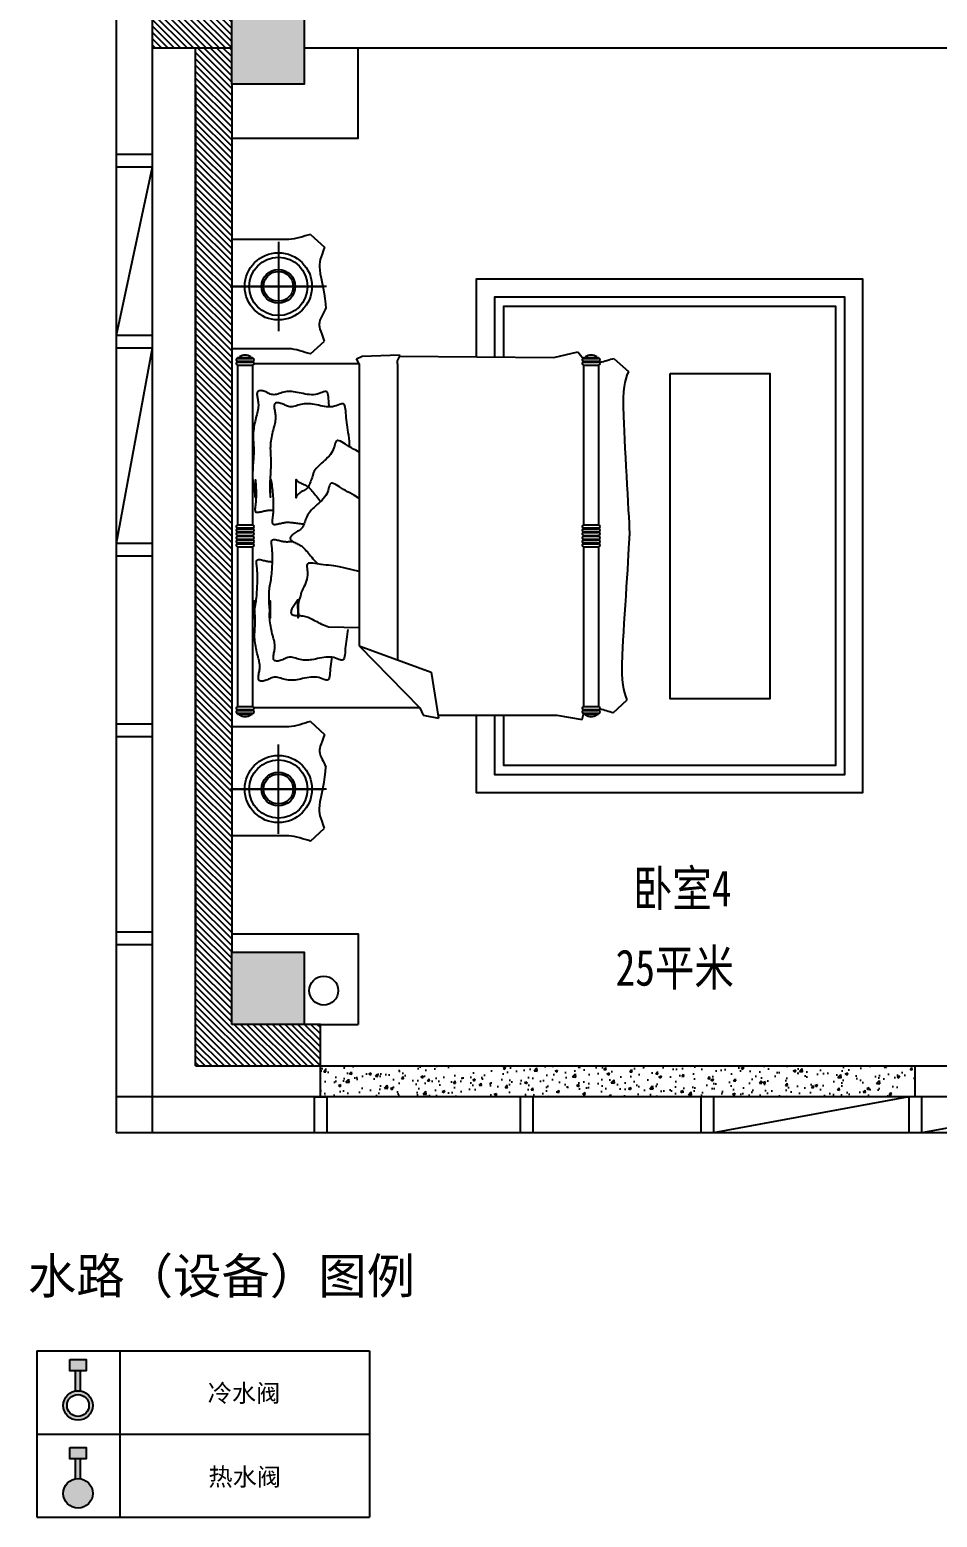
# Model space of a CAD drawing. Header units: millimetres. Extents: x 561810 to 956823, y -438984 to -391712.
# Drawn here: x 919026 to 924046, y -417128 to -408903 of the extents above; entities that cross this region are included whole.
import ezdxf
from ezdxf.enums import TextEntityAlignment as Align

# ---------------------------------------------------------------- set-up
doc = ezdxf.new("R2010")
doc.units = ezdxf.units.MM
doc.header["$LTSCALE"] = 10
doc.header["$MEASUREMENT"] = 0
doc.layers.get('0').update_dxf_attribs({"linetype": 'CONTINUOUS'})
for name, color, linetype in [('7-P水路图例', 4, 'CONTINUOUS'), ('PUB_HATCH', 144, 'CONTINUOUS'), ('WALL', 7, 'CONTINUOUS'), ('WINDOW', 4, 'CONTINUOUS'), ('填充', 8, 'CONTINUOUS'), ('墙', 7, 'CONTINUOUS')]:
    doc.layers.add(name, color=color, linetype=linetype)
doc.styles.add('12', font='', dxfattribs={"width": 0.8})
doc.styles.add('施洛华文字样式', font='')
doc.styles.get('12').set_extended_font_data('SimSun')
doc.styles.get('施洛华文字样式').set_extended_font_data('SimSun')

msp = doc.modelspace()

# ---------------------------------------------------------------- hatches: boundary and pattern name
h = msp.add_hatch()
h.set_pattern_fill('ANSI31', color=250, scale=200, angle=-90, style=0)
h.set_pattern_definition([(315, (920143.38, -409002.755), (17.6777, 17.6777), [])])
h.paths.add_polyline_path([(920143.4, -409002.8), (920143.4, -408802.8), (919703.4, -408802.8), (919703.4, -409002.8)])
h = msp.add_hatch()
h.set_pattern_fill('ANSI31', color=250, scale=200, angle=-90, style=0)
h.set_pattern_definition([(315, (920633.38, -414632.755), (17.67767, 17.67767), [])])
h.paths.add_polyline_path([(920143.4, -409202.8), (920143.4, -409002.8), (919943.4, -409002.8), (919943.4, -414632.8), (920633.4, -414632.8), (920633.4, -414402.8), (920143.4, -414402.8), (920143.4, -414002.8)])
h = msp.add_hatch()
h.set_pattern_fill('AR-CONC', color=250, scale=20, style=0)
h.set_pattern_definition([(50, (923923.38, -414802.76), (143.452, -12.5504), [15, -165]), (355, (923923.38, -414802.76), (-27.75, 150.4384), [12, -132]), (100.4514, (923935.33, -414803.8), (115.702, 137.888), [12.748, -140.2284]), (46.184, (923923.38, -414762.76), (213.448, -33.104), [22.5, -247.5]), (96.6356, (923941.17, -414765.51), (186.933, 194.824), [19.122, -210.343]), (351.184, (923923.38, -414762.76), (186.932, 194.824), [18, -198]), (21, (923943.38, -414772.76), (119.3814, -80.5238), [15, -165]), (326, (923943.38, -414772.76), (48.663, 145.03), [12, -132]), (71.4514, (923953.33, -414779.47), (168.0445, 64.506), [12.748, -140.2284]), (37.5, (923923.38, -414802.755), (2.432, 66.5788), [0, -130.4, 0, -134, 0, -132.5]), (7.5, (923923.38, -414802.755), (52.6139, 78.8823), [0, -76.4, 0, -127.4, 0, -50.5]), (327.5, (923878.78, -414802.755), (106.7645, -4.511), [0, -50, 0, -156, 0, -207]), (317.5, (923858.78, -414802.755), (116.6372, 20.021), [0, -65, 0, -103.6, 0, -147])])
h.paths.add_polyline_path([(920633.4, -414632.8), (920633.4, -414802.8), (920668.4, -414802.8), (923923.4, -414802.8), (923923.4, -414632.8)])
at = {"layer": '7-P水路图例'}
h = msp.add_hatch(color=2, dxfattribs=at)
h.paths.add_polyline_path([(919278.7, -416429.5, -0.086676), (919306.9, -416429.5), (919306.9, -416319), (919278.7, -416319)])
h.paths.add_polyline_path([(919247.3, -416256.8), (919247.3, -416319), (919338.3, -416319), (919338.3, -416256.8)])
h = msp.add_hatch(color=2, dxfattribs=at)
edge = h.paths.add_edge_path()
edge.add_arc((919292.8, -416510.1), 81.8, 0, 360)
edge = h.paths.add_edge_path(flags=16)
edge.add_arc((919292.8, -416510.1), 60.7, 0, 360)
h = msp.add_hatch(color=2, dxfattribs=at)
h.paths.add_polyline_path([(919307.1, -416805), (919279, -416805), (919279, -416915.5, -0.086676), (919307.1, -416915.5)])
h.paths.add_polyline_path([(919247.5, -416742.8), (919247.5, -416805), (919338.5, -416805), (919338.5, -416742.8)])
msp.add_hatch(color=2, dxfattribs=at).paths.add_polyline_path([(919211.3, -416996.1, 1), (919374.8, -416996.1, 1)])
at = {"layer": 'PUB_HATCH'}
h = msp.add_hatch(color=256, dxfattribs=at)
h.paths.add_polyline_path([(932003.4, -414402.8), (932003.4, -414002.8), (932403.4, -414002.8), (932403.4, -414402.8)])
h.paths.add_polyline_path([(920143.4, -414402.8), (920143.4, -414002.8), (920543.4, -414002.8), (920543.4, -414402.8)])
h.paths.add_polyline_path([(920143.4, -409202.8), (920143.4, -408802.8), (920543.4, -408802.8), (920543.4, -409202.8)])
h.paths.add_polyline_path([(920143.4, -402742.8), (920143.4, -402342.8), (920543.4, -402342.8), (920543.4, -402742.8)])
h.paths.add_polyline_path([(955853.4, -402742.8), (955853.4, -402342.8), (956253.4, -402342.8), (956253.4, -402742.8)])
h.paths.add_polyline_path([(955853.4, -409202.8), (955853.4, -408802.8), (956253.4, -408802.8), (956253.4, -409202.8)])
h.paths.add_polyline_path([(955853.4, -414402.8), (955853.4, -414002.8), (956253.4, -414002.8), (956253.4, -414402.8)])
h.paths.add_polyline_path([(943993.4, -414402.8), (943993.4, -414002.8), (944393.4, -414002.8), (944393.4, -414402.8)])

# ---------------------------------------------------------------- linework, layer by layer
at = {"color": 1}
for p, q in [((920843.4, -409202.8), (920843.4, -409002.8)), ((919703.4, -409592.8), (919503.4, -409592.8)), ((919703.4, -409662.8), (919503.4, -409662.8)), ((919703.4, -409662.8), (919503.4, -410592.8)), ((919703.4, -410592.8), (919503.4, -410592.8)), ((919703.4, -410662.8), (919503.4, -410662.8)), ((919703.4, -410662.8), (919503.4, -411742.8)), ((919703.4, -411742.8), (919503.4, -411742.8)), ((919703.4, -411812.8), (919503.4, -411812.8)), ((919703.4, -412742.8), (919503.4, -412742.8)), ((919703.4, -412812.8), (919503.4, -412812.8)), ((919703.4, -413892.8), (919503.4, -413892.8)), ((919703.4, -413962.8), (919503.4, -413962.8)), ((919703.4, -414802.8), (919503.4, -414802.8)), ((919703.4, -414802.8), (919703.4, -415002.8)), ((920598.4, -414802.8), (920598.4, -415002.8)), ((920598.4, -414802.8), (920668.4, -414802.8)), ((920668.4, -414802.8), (920668.4, -415002.8)), ((921738.4, -414802.8), (921738.4, -415002.8)), ((921808.4, -414802.8), (921808.4, -415002.8)), ((922738.4, -414802.8), (922738.4, -415002.8)), ((922808.4, -414802.8), (922808.4, -415002.8)), ((923888.4, -414802.8), (922808.4, -415002.8)), ((923888.4, -414802.8), (923888.4, -415002.8)), ((923958.4, -414802.8), (923958.4, -415002.8)), ((925038.4, -414802.8), (923958.4, -415002.8))]:
    msp.add_line(p, q, dxfattribs=at)
msp.add_lwpolyline([(923958.4, -414802.8), (923888.4, -414802.8)], dxfattribs=at)
at = {"layer": '7-P水路图例', "color": 251, "lineweight": -3}
for p, q in [((919064.1, -416208), (920904.5, -416208)), ((919064.1, -416208), (919064.1, -417128.2)), ((919524.2, -416208), (919524.2, -417128.2)), ((920904.5, -416208), (920904.5, -417128.2)), ((920904.5, -416208), (920904.5, -417128.2)), ((919064.1, -416668.1), (920904.5, -416668.1)), ((919064.1, -417128.2), (920904.5, -417128.2))]:
    msp.add_line(p, q, dxfattribs=at)
at = {"layer": '7-P水路图例', "color": 2}
for p, q in [((919278.7, -416429.5), (919278.7, -416319)), ((919306.9, -416429.5), (919306.9, -416319)), ((919279, -416915.5), (919279, -416805)), ((919307.1, -416915.5), (919307.1, -416805))]:
    msp.add_line(p, q, dxfattribs=at)
for points in [[(919247.3, -416256.8), (919338.3, -416256.8), (919338.3, -416319), (919247.3, -416319)], [(919247.5, -416742.8), (919338.5, -416742.8), (919338.5, -416805), (919247.5, -416805)]]:
    msp.add_lwpolyline(points, close=True, dxfattribs=at)
for centre, radius in [((919292.8, -416510.1), 81.8), ((919292.8, -416510.1), 60.7), ((919293, -416996.1), 81.8)]:
    msp.add_circle(centre, radius, dxfattribs=at)
at = {"layer": 'WALL'}
for p, q in [((919703.4, -409002.8), (920143.4, -409002.8)), ((919943.4, -414632.8), (919943.4, -409002.8)), ((920543.4, -409002.8), (924593.4, -409002.8)), ((919943.4, -414002.8), (919943.4, -409202.8)), ((919943.4, -414002.8), (919943.4, -409202.8)), ((919943.4, -409202.8), (919943.4, -414002.8)), ((920143.4, -409202.8), (920143.4, -414002.8)), ((920633.4, -414402.8), (920143.4, -414402.8)), ((919943.4, -414632.8), (920633.4, -414632.8)), ((923923.4, -414632.8), (924593.4, -414632.8))]:
    msp.add_line(p, q, dxfattribs=at)
for points in [[(920143.4, -409202.8), (920143.4, -408802.8), (920543.4, -408802.8), (920543.4, -409202.8), (920143.4, -409202.8)], [(920143.4, -414402.8), (920143.4, -414002.8), (920543.4, -414002.8), (920543.4, -414402.8), (920143.4, -414402.8)], [(923923.4, -414802.8), (923923.4, -414632.8)]]:
    msp.add_lwpolyline(points, dxfattribs=at)
at = {"layer": 'WINDOW'}
for p, q in [((919503.4, -392842.8), (919503.4, -415002.8)), ((919703.4, -392842.8), (919703.4, -414802.8)), ((956703.4, -414802.8), (919703.4, -414802.8)), ((956823.4, -415002.8), (919503.4, -415002.8))]:
    msp.add_line(p, q, dxfattribs=at)
msp.add_circle((920651.9, -414216, -2150003), 80, dxfattribs=at)
at = {"layer": '填充', "color": 250, "ltscale": 0.01}
for p, q in [((920578.3, -410034.4), (920656.7, -410105.3)), ((920459.1, -410062.5), (920143.4, -410062.5)), ((920143.4, -410076.3), (920143.4, -410676.3)), ((920143.4, -410076.3), (920143.4, -410676.3)), ((920401.2, -410075.1), (920401.2, -410568.8)), ((920135.2, -410321.9), (920655.3, -410321.9)), ((920667.3, -410321.9), (920147.2, -410321.9)), ((920459.1, -410666.8), (920143.4, -410666.8)), ((920578.3, -410695), (920656.7, -410624)), ((921924.7, -410714.9), (922057.2, -410684.6)), ((922057.2, -410684.6), (922087.1, -410720.5)), ((920175, -410715), (920175, -410720.2)), ((920175, -410715), (920258.6, -410715)), ((920175, -410720.2), (920258.6, -410720.2)), ((920175, -410735.9), (920175, -410741.1)), ((920175, -410735.9), (920175, -410741.1)), ((920175, -410735.9), (920258.6, -410735.9)), ((920175, -410741.1), (920258.6, -410741.1)), ((920175, -410756.8), (920175, -411641.2)), ((920175, -410756.8), (920258.6, -410756.8)), ((920185.4, -410712.3), (920185.4, -410715)), ((920248.1, -410712.3), (920248.1, -410715)), ((920258.6, -410715), (920258.6, -410720.2)), ((920258.6, -410735.9), (920258.6, -410741.1)), ((920258.6, -410756.8), (920258.6, -411641.2)), ((920847.4, -410749.8), (920266.3, -410749.8)), ((920834.1, -410722.5), (920864.4, -410707.4)), ((920847.4, -410749.8), (920834.1, -410722.5)), ((920847.4, -410749.8), (920847.4, -412309.2)), ((920864.4, -410707.4), (921071, -410700)), ((921059.6, -410733.2), (921068.9, -410714.6)), ((921060.4, -410749.8), (921059.6, -410733.2)), ((921060.4, -410749.8), (921060.4, -412387)), ((921068.9, -410714.6), (921073.5, -410707.9)), ((921073.7, -410708.6), (921071, -410700)), ((921073.7, -410708.6), (921924.7, -410714.9)), ((922089.2, -410715), (922089.2, -410720.2)), ((922089.2, -410715), (922172.8, -410715)), ((922089.2, -410720.2), (922172.8, -410720.2)), ((922089.2, -410735.9), (922089.2, -410741.1)), ((922089.2, -410735.9), (922089.2, -410741.1)), ((922089.2, -410735.9), (922172.8, -410735.9)), ((922089.2, -410741.1), (922172.8, -410741.1)), ((922089.2, -410756.8), (922089.2, -411641.2)), ((922089.2, -410756.8), (922172.8, -410756.8)), ((922099.7, -410712.3), (922099.7, -410715)), ((922162.4, -410712.3), (922162.4, -410715)), ((922172.8, -410715), (922172.8, -410720.2)), ((922172.8, -410735.9), (922172.8, -410741.1)), ((922172.8, -410756.8), (922172.8, -411641.2)), ((922176.5, -410736.8), (922176.5, -410742)), ((922258.7, -410721.6), (922337.2, -410792.6)), ((920175, -411641.2), (920258.6, -411641.2)), ((920175, -411656.9), (920175, -411662.1)), ((920175, -411656.9), (920175, -411662.1)), ((920175, -411656.9), (920258.6, -411656.9)), ((920175, -411662.1), (920258.6, -411662.1)), ((920175, -411677.7), (920175, -411683)), ((920175, -411677.7), (920175, -411683)), ((920175, -411677.7), (920258.6, -411677.7)), ((920175, -411683), (920258.6, -411683)), ((920258.6, -411656.9), (920258.6, -411662.1)), ((920258.6, -411656.9), (920258.6, -411662.1)), ((920258.6, -411677.7), (920258.6, -411683)), ((920258.6, -411677.7), (920258.6, -411683)), ((922089.2, -411641.2), (922172.8, -411641.2)), ((922089.2, -411656.9), (922172.8, -411656.9)), ((922089.2, -411656.9), (922089.2, -411662.1)), ((922089.2, -411656.9), (922089.2, -411662.1)), ((922089.2, -411662.1), (922172.8, -411662.1)), ((922089.2, -411677.7), (922172.8, -411677.7)), ((922089.2, -411677.7), (922089.2, -411683)), ((922089.2, -411677.7), (922089.2, -411683)), ((922089.2, -411683), (922172.8, -411683)), ((922172.8, -411656.9), (922172.8, -411662.1)), ((922172.8, -411656.9), (922172.8, -411662.1)), ((922172.8, -411677.7), (922172.8, -411683)), ((922172.8, -411677.7), (922172.8, -411683)), ((920175, -411698.6), (920175, -411703.9)), ((920175, -411698.6), (920175, -411703.9)), ((920175, -411698.6), (920258.6, -411698.6)), ((920175, -411703.9), (920258.6, -411703.9)), ((920175, -411719.5), (920175, -411724.8)), ((920175, -411719.5), (920175, -411724.8)), ((920175, -411719.5), (920258.6, -411719.5)), ((920175, -411724.8), (920258.6, -411724.8)), ((920175, -411740.4), (920175, -411745.6)), ((920175, -411740.4), (920175, -411745.6)), ((920175, -411740.4), (920258.6, -411740.4)), ((920175, -411745.6), (920258.6, -411745.6)), ((920175, -411761.3), (920175, -412645.7)), ((920175, -411761.3), (920258.6, -411761.3)), ((920258.6, -411698.6), (920258.6, -411703.9)), ((920258.6, -411719.5), (920258.6, -411724.8)), ((920258.6, -411719.5), (920258.6, -411724.8)), ((920258.6, -411740.4), (920258.6, -411745.6)), ((920258.6, -411740.4), (920258.6, -411745.6)), ((920258.6, -411761.3), (920258.6, -412645.7)), ((922089.2, -411698.6), (922089.2, -411703.9)), ((922089.2, -411698.6), (922172.8, -411698.6)), ((922089.2, -411698.6), (922089.2, -411703.9)), ((922089.2, -411703.9), (922172.8, -411703.9)), ((922089.2, -411719.5), (922172.8, -411719.5)), ((922089.2, -411719.5), (922089.2, -411724.8)), ((922089.2, -411719.5), (922089.2, -411724.8)), ((922089.2, -411724.8), (922172.8, -411724.8)), ((922089.2, -411740.4), (922172.8, -411740.4)), ((922089.2, -411740.4), (922089.2, -411745.6)), ((922089.2, -411740.4), (922089.2, -411745.6)), ((922089.2, -411745.6), (922172.8, -411745.6)), ((922089.2, -411761.3), (922089.2, -412645.7)), ((922089.2, -411761.3), (922172.8, -411761.3)), ((922172.8, -411698.6), (922172.8, -411703.9)), ((922172.8, -411719.5), (922172.8, -411724.8)), ((922172.8, -411719.5), (922172.8, -411724.8)), ((922172.8, -411740.4), (922172.8, -411745.6)), ((922172.8, -411740.4), (922172.8, -411745.6)), ((922172.8, -411761.3), (922172.8, -412645.7)), ((920847.4, -412309.2), (921183.8, -412651.8)), ((920847.4, -412309.2), (921246.5, -412455)), ((921246.5, -412455), (921287.8, -412709)), ((920175, -412645.7), (920258.6, -412645.7)), ((920175, -412666.6), (920175, -412661.4)), ((920175, -412666.6), (920175, -412661.4)), ((920175, -412661.4), (920175, -412666.6)), ((920175, -412661.4), (920258.6, -412661.4)), ((920175, -412666.6), (920258.6, -412666.6)), ((920258.6, -412666.6), (920258.6, -412661.4)), ((920258.6, -412661.4), (920258.6, -412666.6)), ((921183.8, -412651.8), (920266.2, -412651.8)), ((921183.8, -412651.8), (921202.8, -412692.1)), ((922089.2, -412645.7), (922172.8, -412645.7)), ((922089.2, -412666.6), (922089.2, -412661.4)), ((922089.2, -412661.4), (922172.8, -412661.4)), ((922089.2, -412666.6), (922089.2, -412661.4)), ((922089.2, -412661.4), (922089.2, -412666.6)), ((922089.2, -412666.6), (922172.8, -412666.6)), ((922172.8, -412666.6), (922172.8, -412661.4)), ((922172.8, -412661.4), (922172.8, -412666.6)), ((922252.6, -412679.9), (922331, -412608.9)), ((920175, -412687.5), (920175, -412682.3)), ((920175, -412682.3), (920175, -412687.5)), ((920175, -412682.3), (920258.6, -412682.3)), ((920175, -412687.5), (920258.6, -412687.5)), ((920185.4, -412690.2), (920185.4, -412687.5)), ((920248.1, -412690.2), (920248.1, -412687.5)), ((920258.6, -412687.5), (920258.6, -412682.3)), ((920258.6, -412682.3), (920258.6, -412687.5)), ((920578.3, -412728.4), (920656.7, -412799.4)), ((921202.8, -412692.1), (921287.8, -412709)), ((921285.1, -412692.1), (921942.1, -412692.1)), ((921942.1, -412692.1), (922082.5, -412716.5)), ((922082.5, -412716.5), (922089.2, -412687.5)), ((922089.2, -412682.3), (922172.8, -412682.3)), ((922089.2, -412687.5), (922089.2, -412682.3)), ((922089.2, -412682.3), (922089.2, -412687.5)), ((922089.2, -412687.5), (922172.8, -412687.5)), ((922099.7, -412690.2), (922099.7, -412687.5)), ((922162.4, -412690.2), (922162.4, -412687.5)), ((922172.8, -412687.5), (922172.8, -412682.3)), ((922172.8, -412682.3), (922172.8, -412687.5)), ((920459.1, -412756.6), (920143.4, -412756.6)), ((920401.2, -413348.3), (920401.2, -412854.6)), ((920135.2, -413101.4), (920655.3, -413101.4)), ((920667.3, -413101.4), (920147.2, -413101.4)), ((920578.3, -413389), (920656.7, -413318)), ((920459.1, -413360.9), (920143.4, -413360.9))]:
    msp.add_line(p, q, dxfattribs=at)
at = {"layer": '填充', "color": 142, "ltscale": 0.01}
msp.add_line((920633.4, -414632.8), (923923.4, -414632.8), dxfattribs=at)
for points in [[(920143.4, -409502.8), (920843.4, -409502.8), (920843.4, -409002.8)], [(920143.4, -413902.8), (920843.4, -413902.8), (920843.4, -414402.8)], [(920633.4, -414802.8), (920633.4, -414402.8), (920843.4, -414402.8)]]:
    msp.add_lwpolyline(points, dxfattribs=at)
at = {"layer": '填充', "color": 250, "ltscale": 0.01}
msp.add_lwpolyline([(922569.1, -410802.8), (923119.1, -410802.8), (923119.1, -412602.8), (922569.1, -412602.8)], close=True, dxfattribs=at)
msp.add_circle((920401.2, -413101.4), 185.9, dxfattribs=at)
for centre, radius, start, end in [((920175, -410728), 7.83, 90, 270), ((920175, -410748.9), 7.83, 90, 270), ((920216.8, -410754), 52.2, 53.1301, 126.8699), ((920258.6, -410728), 7.83, 270, 90), ((920258.6, -410748.9), 7.83, 270, 90), ((922089.2, -410728), 7.83, 90, 270), ((922089.2, -410748.9), 7.83, 90, 270), ((922131, -410754), 52.2, 53.1301, 126.8699), ((922172.8, -410728), 7.83, 270, 90), ((922172.8, -410748.9), 7.83, 270, 90), ((920175, -411649), 7.83, 90, 270), ((920175, -411669.9), 7.83, 90, 270), ((920175, -411690.8), 7.83, 90, 270), ((920258.6, -411649), 7.83, 270, 90), ((920258.6, -411669.9), 7.83, 270, 90), ((920258.6, -411690.8), 7.83, 270, 90), ((922089.2, -411649), 7.83, 90, 270), ((922089.2, -411669.9), 7.83, 90, 270), ((922089.2, -411690.8), 7.83, 90, 270), ((922172.8, -411649), 7.83, 270, 90), ((922172.8, -411669.9), 7.83, 270, 90), ((922172.8, -411690.8), 7.83, 270, 90), ((920175, -411711.7), 7.83, 90, 270), ((920175, -411732.6), 7.83, 90, 270), ((920175, -411753.5), 7.83, 90, 270), ((920258.6, -411711.7), 7.83, 270, 90), ((920258.6, -411732.6), 7.83, 270, 90), ((920258.6, -411753.5), 7.83, 270, 90), ((922089.2, -411711.7), 7.83, 90, 270), ((922089.2, -411732.6), 7.83, 90, 270), ((922089.2, -411753.5), 7.83, 90, 270), ((922172.8, -411711.7), 7.83, 270, 90), ((922172.8, -411732.6), 7.83, 270, 90), ((922172.8, -411753.5), 7.83, 270, 90), ((920175, -412653.6), 7.83, 90, 270), ((920175, -412674.5), 7.83, 90, 270), ((920258.6, -412653.6), 7.83, 270, 90), ((920258.6, -412674.5), 7.83, 270, 90), ((922089.2, -412653.6), 7.83, 90, 270), ((922089.2, -412674.5), 7.83, 90, 270), ((922172.8, -412653.6), 7.83, 270, 90), ((922172.8, -412674.5), 7.83, 270, 90), ((920216.8, -412648.5), 52.2, 233.1301, 306.8699), ((922131, -412648.5), 52.2, 233.1301, 306.8699)]:
    msp.add_arc(centre, radius, start, end, dxfattribs=at)
msp.add_ellipse((920401.2, -410321.9), major_axis=(-131.4, -131.4), ratio=1, start_param=3.926991, end_param=10.210176, dxfattribs=at)
for points, knots in [([(920578.3, -410034.4), (920538.8, -410044.2), (920496.6, -410062.6), (920453.4, -410062.6), (920450.6, -410062.5)], [0, 0, 0, 0, 119.139047, 127.45857, 127.45857, 127.45857, 127.45857]), ([(920656.7, -410105.3), (920634.9, -410165.6), (920612.4, -410205.7), (920663.1, -410375), (920662.9, -410444.7), (920662.9, -410444.7)], [0, 0, 0, 0, 178.169252, 382.130033, 382.13034, 382.13034, 382.13034, 382.13034]), ([(920656.7, -410624), (920634.9, -410563.8), (920612.4, -410523.7), (920663.1, -410454.3), (920662.9, -410444.7), (920662.9, -410444.7)], [0, 0, 0, 0, 178.169252, 382.130033, 382.13034, 382.13034, 382.13034, 382.13034]), ([(920578.3, -410695), (920538.8, -410685.2), (920496.6, -410666.7), (920453.4, -410666.8), (920450.6, -410666.8)], [0, 0, 0, 0, 119.139047, 127.45857, 127.45857, 127.45857, 127.45857]), ([(922337.2, -410792.6), (922315.3, -410852.8), (922292.8, -410892.9), (922343.5, -411631.6), (922343.3, -411701.3), (922343.3, -411701.3)], [0, 0, 0, 0, 178.169252, 382.130033, 382.13034, 382.13034, 382.13034, 382.13034]), ([(922331, -412608.9), (922309.2, -412548.7), (922286.7, -412508.6), (922343.5, -411770.9), (922343.3, -411701.3), (922343.3, -411701.3)], [0, 0, 0, 0, 178.169252, 382.130033, 382.13034, 382.13034, 382.13034, 382.13034]), ([(922331, -412608.9), (922309.2, -412548.7), (922286.7, -412508.6), (922343.5, -411770.9), (922343.3, -411701.3), (922343.3, -411701.3)], [0, 0, 0, 0, 178.169252, 382.130033, 382.13034, 382.13034, 382.13034, 382.13034]), ([(922331, -412608.9), (922309.2, -412548.7), (922286.7, -412508.6), (922343.5, -411770.9), (922343.3, -411701.3), (922343.3, -411701.3)], [0, 0, 0, 0, 178.169252, 382.130033, 382.13034, 382.13034, 382.13034, 382.13034]), ([(920578.3, -412728.4), (920538.8, -412738.2), (920496.6, -412756.7), (920453.4, -412756.6), (920450.6, -412756.6)], [0, 0, 0, 0, 119.139047, 127.45857, 127.45857, 127.45857, 127.45857]), ([(920656.7, -412799.4), (920634.9, -412859.6), (920612.4, -412899.7), (920663.1, -412969.1), (920662.9, -412978.7), (920662.9, -412978.7)], [0, 0, 0, 0, 178.169252, 382.130033, 382.13034, 382.13034, 382.13034, 382.13034]), ([(920656.7, -413318), (920634.9, -413257.8), (920612.4, -413217.7), (920663.1, -413048.4), (920662.9, -412978.7), (920662.9, -412978.7)], [0, 0, 0, 0, 178.169252, 382.130033, 382.13034, 382.13034, 382.13034, 382.13034]), ([(920578.3, -413389), (920538.8, -413379.2), (920496.6, -413360.8), (920453.4, -413360.8), (920450.6, -413360.9)], [0, 0, 0, 0, 119.139047, 127.45857, 127.45857, 127.45857, 127.45857])]:
    msp.add_open_spline(points, degree=3, knots=knots, dxfattribs=at)
for points in [[(922258.7, -410721.6), (922232.2, -410728.2), (922205.8, -410738.1), (922179.1, -410744.2)], [(922252.6, -412679.9), (922228, -412673.9), (922203.5, -412664.9), (922178.8, -412658.7)]]:
    msp.add_open_spline(points, degree=3, dxfattribs=at)
at = {"layer": '墙', "color": 250}
for points in [[(921495.9, -412692.1), (921495.9, -413120.2), (923634.2, -413120.2), (923634.2, -410282.3), (921495.9, -410282.3), (921495.9, -410711.8)], [(921595.9, -412692.1), (921595.9, -413020.2), (923534.2, -413020.2), (923534.2, -410382.3), (921595.9, -410382.3), (921595.9, -410712.5)], [(921645.9, -412692.1), (921645.9, -412970.2), (923484.2, -412970.2), (923484.2, -410432.3), (921645.9, -410432.3), (921645.9, -410712.9)], [(920682.3, -410988.6), (920681.4, -410980.4), (920680.4, -410967.6), (920679.6, -410955.3), (920678.8, -410943.6), (920677.9, -410932.9), (920676.6, -410923.4), (920674.7, -410915.5), (920672.1, -410909.4), (920668.5, -410905.3), (920663.9, -410903.6), (920658.1, -410903.8), (920651.4, -410905.5), (920643.8, -410908.2), (920635.4, -410911.4), (920626.3, -410914.8), (920616.6, -410917.9), (920606.3, -410920.2), (920595.5, -410921.3), (920584.4, -410921.3), (920573.1, -410920.5), (920561.6, -410919), (920550, -410917), (920538.6, -410914.8), (920527.3, -410912.4), (920516.4, -410910.1), (920505.8, -410908), (920495.5, -410906.2), (920485.6, -410904.8), (920476, -410903.9), (920466.7, -410903.4), (920457.5, -410903.4), (920448.6, -410904), (920439.9, -410905.3), (920431.3, -410907.2), (920422.8, -410909.5), (920414.5, -410912.1), (920406.4, -410914.7), (920398.5, -410917.2), (920390.9, -410919.2), (920383.5, -410920.5), (920376.3, -410921), (920369.5, -410920.5), (920362.9, -410919.1), (920356.5, -410917), (920350.3, -410914.5), (920344.2, -410911.6), (920338.3, -410908.7), (920332.4, -410905.9), (920326.5, -410903.4), (920320.6, -410901.3), (920314.9, -410899.8), (920309.3, -410898.8), (920304, -410898.4), (920299.2, -410898.6), (920294.8, -410899.3), (920291, -410900.6), (920287.9, -410902.5), (920285.6, -410905), (920284, -410908.1), (920283, -410911.7), (920282.6, -410915.8), (920282.6, -410920.3), (920283.1, -410925.3), (920283.8, -410930.5), (920284.8, -410936), (920285.9, -410941.9), (920287.1, -410947.9), (920288.2, -410954.2), (920289.2, -410960.8), (920290, -410967.6), (920290.5, -410974.7), (920290.6, -410982), (920290.2, -410989.6), (920289.3, -410997.5), (920287.9, -411005.6), (920286.1, -411014), (920284, -411022.6), (920281.7, -411031.5), (920279.2, -411040.6), (920276.7, -411050), (920274.3, -411059.6), (920271.9, -411069.4), (920269.7, -411079.4), (920267.8, -411089.6), (920266, -411099.9), (920264.5, -411110.3), (920263.3, -411120.7), (920262.4, -411131.1), (920261.9, -411141.4), (920261.8, -411151.7), (920261.9, -411162), (920262.3, -411172.1), (920262.9, -411182.1), (920263.5, -411192.1), (920264.1, -411202), (920264.6, -411211.8), (920264.9, -411221.6), (920265, -411231.2), (920264.9, -411240.8), (920264.6, -411250.4), (920264.1, -411260.1), (920263.5, -411269.7), (920262.8, -411279.5), (920262.1, -411289.4), (920261.4, -411299.5), (920260.6, -411309.7), (920260, -411320), (920259.4, -411330.4), (920259, -411340.8), (920258.7, -411351.2), (920258.7, -411373), (920258.9, -411382.9), (920259.5, -411392.6), (920260.4, -411402), (920261.6, -411411.1), (920263, -411420.1), (920264.5, -411429), (920266.2, -411437.9), (920267.9, -411447.1), (920269.5, -411456.4), (920271, -411466.1), (920272.3, -411476.3), (920273.5, -411486.8), (920274.5, -411391.9), (920275.3, -411402.8), (920276.1, -411413.9), (920276.6, -411425), (920277.1, -411436), (920277.4, -411446.9), (920277.6, -411457.5), (920277.8, -411467.9), (920277.7, -411478.1), (920277.6, -411487.9), (920277.3, -411497.3), (920276.8, -411506.5), (920276.1, -411515.2), (920275.3, -411523.5), (920274.3, -411531.4), (920273.2, -411538.8), (920272.3, -411545.6), (920271.7, -411551.8), (920271.5, -411557.2), (920272, -411561.8), (920273.2, -411565.5), (920275.4, -411568.2), (920278.6, -411570), (920282.8, -411570.8), (920287.7, -411570.9), (920293.2, -411570.4), (920299, -411569.4), (920305.1, -411568.1), (920311.2, -411566.7), (920317.2, -411565.2), (920322.9, -411563.8), (920328.4, -411562.6), (920333.7, -411561.5), (920339, -411560.6), (920344.2, -411559.9), (920349.5, -411559.4), (920354.9, -411559.1), (920360.6, -411559), (920366.5, -411559.2), (920372.3, -411559.5)], [(920795.9, -411209.6), (920795.2, -411196.9), (920793.8, -411179.1), (920792.1, -411161.9), (920790.2, -411145.6), (920788.1, -411130), (920785.9, -411115.2), (920783.6, -411100.9), (920781.5, -411087.1), (920779.5, -411073.7), (920777.7, -411060.5), (920776.3, -411047.6), (920775.3, -411034.9), (920774.5, -411022.5), (920773.7, -411010.8), (920772.7, -411000.1), (920771.4, -410990.7), (920769.6, -410982.7), (920767, -410976.6), (920763.4, -410972.6), (920758.7, -410970.9), (920753, -410971), (920746.3, -410972.7), (920738.7, -410975.4), (920730.3, -410978.7), (920721.2, -410982.1), (920711.4, -410985.1), (920701.1, -410987.4), (920690.4, -410988.5), (920679.3, -410988.6), (920667.9, -410987.8), (920656.4, -410986.3), (920644.9, -410984.3), (920633.5, -410982), (920622.2, -410979.6), (920611.2, -410977.3), (920600.6, -410975.2), (920590.4, -410973.5), (920580.5, -410972.1), (920570.9, -410971.1), (920561.5, -410970.6), (920552.4, -410970.7), (920543.5, -410971.3), (920534.7, -410972.5), (920526.1, -410974.4), (920517.7, -410976.8), (920509.4, -410979.4), (920501.3, -410982), (920493.4, -410984.4), (920485.7, -410986.4), (920478.3, -410987.8), (920471.2, -410988.3), (920464.4, -410987.7), (920457.8, -410986.4), (920451.4, -410984.3), (920445.2, -410981.7), (920439.1, -410978.9), (920433.1, -410975.9), (920427.2, -410973.1), (920421.4, -410970.6), (920415.5, -410968.6), (920409.8, -410967.1), (920404.2, -410966.1), (920398.9, -410965.7), (920394, -410965.8), (920389.6, -410966.5), (920385.8, -410967.9), (920382.8, -410969.8), (920380.4, -410972.3), (920378.8, -410975.4), (920377.9, -410979), (920377.5, -410983.1), (920377.5, -410987.6), (920378, -410992.5), (920378.7, -410997.8), (920379.7, -411003.3), (920380.8, -411009.1), (920382, -411015.2), (920383.1, -411021.5), (920384.1, -411028), (920384.9, -411034.9), (920385.4, -411041.9), (920385.5, -411049.3), (920385.1, -411056.9), (920384.2, -411064.7), (920382.8, -411072.9), (920381, -411081.2), (920378.9, -411089.9), (920376.5, -411098.8), (920374.1, -411107.9), (920371.6, -411117.2), (920369.1, -411126.9), (920366.8, -411136.7), (920364.6, -411146.7), (920362.6, -411156.9), (920360.9, -411167.2), (920359.4, -411177.5), (920358.2, -411187.9), (920357.3, -411198.3), (920356.8, -411208.7), (920356.6, -411219), (920356.8, -411229.2), (920357.2, -411239.3), (920357.7, -411249.4), (920358.3, -411259.4), (920358.9, -411269.3), (920359.4, -411279.1), (920359.8, -411288.8), (920359.9, -411298.5), (920359.7, -411308.1), (920359.4, -411317.7), (920359, -411327.3), (920358.4, -411337), (920357.7, -411346.8), (920357, -411357.7), (920356.2, -411378.3), (920355.5, -411388.5), (920354.8, -411398.9), (920354.2, -411409.3), (920353.8, -411419.7), (920353.6, -411430), (920353.6, -411440.2), (920353.8, -411450.2), (920354.4, -411459.9), (920355.3, -411469.2), (920356.5, -411478.3), (920357.9, -411487.3), (920359.4, -411390.6), (920361.1, -411399.6), (920362.7, -411408.7), (920364.3, -411418), (920365.8, -411427.8), (920367.2, -411437.9), (920368.3, -411448.4), (920369.4, -411459.1), (920370.2, -411470.1), (920370.9, -411481.2), (920371.5, -411492.2), (920371.9, -411503.3), (920372.3, -411514.1), (920372.5, -411524.8), (920372.6, -411535.2), (920372.6, -411545.3), (920372.4, -411555.1), (920372.1, -411564.6), (920371.6, -411573.7), (920371, -411582.5), (920370.2, -411590.8), (920369.2, -411598.7), (920368.1, -411606.1), (920367.2, -411612.9), (920366.6, -411619), (920366.4, -411624.4), (920366.9, -411629), (920368.1, -411632.8), (920370.3, -411635.5), (920373.5, -411637.2), (920377.6, -411638.1), (920382.5, -411638.1), (920388, -411637.6), (920393.9, -411636.7), (920400, -411635.4), (920406.1, -411633.9), (920412.1, -411632.4), (920417.8, -411631.1), (920423.3, -411629.8), (920428.6, -411628.8), (920433.8, -411627.9), (920439.1, -411627.2), (920444.4, -411626.6), (920449.8, -411626.3), (920455.5, -411626.3), (920461.4, -411626.4), (920467.6, -411626.8), (920474, -411627.3), (920480.6, -411628), (920487.3, -411628.9), (920494.1, -411629.8), (920500.9, -411630.8), (920507.7, -411631.8), (920514.5, -411632.8), (920521.4, -411633.8), (920528.4, -411634.6), (920535.9, -411635.2), (920543.7, -411635.6)], [(920847.4, -411238.2), (920828.7, -411227.4), (920816.7, -411221.1), (920805.1, -411214.8), (920793.8, -411208.3), (920782.9, -411201.7), (920772.4, -411195), (920762.5, -411188.8), (920753.3, -411183.2), (920744.9, -411178.7), (920737.4, -411175.5), (920730.9, -411174), (920725.6, -411174.5), (920721.4, -411177.3), (920718.2, -411182), (920715.6, -411188.4), (920713.3, -411196.2), (920711, -411204.9), (920708.4, -411214.3), (920705.1, -411223.9), (920700.8, -411233.6), (920695.4, -411242.9), (920688.9, -411251.9), (920681.6, -411260.6), (920673.6, -411269), (920665.2, -411277.2), (920656.6, -411285.1), (920648, -411292.8), (920639.7, -411300.3), (920631.8, -411307.6), (920624.3, -411314.8), (920617.4, -411322), (920610.9, -411329.2), (920605, -411336.5), (920599.7, -411343.9), (920594.9, -411351.4), (920590.8, -411370.9), (920587.2, -411378.9), (920584.1, -411387.2), (920581.4, -411395.4), (920578.7, -411403.5), (920576, -411411.3), (920573.1, -411418.6), (920569.9, -411425.4), (920566, -411431.5), (920561.6, -411436.7), (920556.6, -411441.2), (920551.1, -411445.1), (920545.4, -411448.6), (920539.5, -411451.9), (920533.7, -411455), (920527.9, -411458.1), (920522.4, -411461.3), (920517.3, -411464.9), (920512.7, -411468.6), (920508.6, -411472.6), (920505.2, -411476.6), (920502.4, -411480.6), (920500.4, -411484.6), (920499.3, -411488.4), (920499, -411492), (920499.6, -411389.7), (920501.2, -411392.9), (920503.5, -411395.8), (920506.6, -411398.5), (920510.3, -411401.1), (920514.5, -411403.7), (920519.2, -411406.2), (920524.3, -411408.6), (920529.6, -411411.2), (920535.2, -411413.8), (920541, -411416.6), (920546.8, -411419.6), (920552.8, -411423), (920558.8, -411426.8), (920564.8, -411431), (920570.7, -411435.8), (920576.6, -411441.2), (920582.3, -411447.1), (920588, -411453.5), (920593.7, -411460.3), (920599.5, -411467.4), (920605.5, -411474.8), (920611.6, -411482.3), (920617.9, -411490), (920624.4, -411497.6), (920631.2, -411505.3), (920638.3, -411512.9)], [(920848.9, -411495.4), (920822.3, -411478.4), (920796.4, -411463.5), (920784.4, -411457.2), (920772.7, -411450.9), (920761.5, -411444.4), (920750.6, -411437.7), (920740.1, -411431.1), (920730.2, -411424.9), (920721, -411419.3), (920712.6, -411414.8), (920705.1, -411411.6), (920698.6, -411410.1), (920693.2, -411410.6), (920689.1, -411413.4), (920685.9, -411418.1), (920683.3, -411424.5), (920681, -411432.2), (920678.7, -411441), (920676, -411450.3), (920672.7, -411460), (920668.5, -411469.7), (920663.1, -411479), (920656.6, -411488), (920649.2, -411496.7), (920641.3, -411505.1), (920632.9, -411513.2), (920624.3, -411521.2), (920615.7, -411528.8), (920607.4, -411536.3), (920599.4, -411543.7), (920592, -411550.9), (920585, -411558.1), (920578.6, -411565.3), (920572.7, -411572.6), (920567.3, -411580), (920562.6, -411587.5), (920558.4, -411595.3), (920554.9, -411603.4), (920551.8, -411611.6), (920549, -411619.8), (920546.4, -411627.9), (920543.7, -411635.7), (920540.8, -411643.1), (920537.5, -411649.9), (920533.7, -411655.9), (920529.3, -411661.2), (920524.2, -411665.7), (920518.8, -411669.6), (920513.1, -411673.1), (920507.2, -411676.3), (920501.3, -411679.4), (920495.6, -411682.5), (920490.1, -411685.8), (920485, -411689.3), (920480.4, -411693.1), (920476.3, -411697), (920472.9, -411701), (920470.1, -411705.1), (920468.1, -411709), (920466.9, -411712.9), (920466.6, -411716.5), (920467.3, -411719.8), (920468.9, -411723), (920471.2, -411725.9), (920474.3, -411728.6), (920478, -411731.2), (920482.2, -411733.8), (920486.9, -411736.3), (920491.9, -411738.7), (920497.3, -411741.3), (920502.8, -411743.9), (920508.6, -411746.7), (920514.5, -411749.7), (920520.5, -411753.1), (920526.5, -411756.9), (920532.5, -411761.1), (920538.4, -411765.9), (920544.2, -411771.3), (920550, -411777.2), (920555.7, -411783.6), (920561.4, -411790.4), (920567.2, -411797.5), (920573.1, -411804.9), (920579.2, -411812.4), (920585.5, -411820.1), (920592.1, -411827.7), (920598.9, -411835.4), (920605.9, -411843), (920613.2, -411850.5), (920619.8, -411857)], [(920785.6, -412218.8), (920784.1, -412229.8), (920781.9, -412244.7), (920779.7, -412259), (920777.5, -412272.8), (920775.5, -412286.2), (920773.8, -412299.4), (920772.3, -412312.3), (920771.3, -412325), (920770.5, -412337.4), (920769.7, -412349.1), (920768.8, -412359.8), (920767.5, -412369.2), (920765.6, -412377.2), (920763, -412383.3), (920759.4, -412387.3), (920754.8, -412389), (920749, -412388.8), (920742.3, -412387.2), (920734.7, -412384.5), (920726.3, -412381.2), (920717.2, -412377.8), (920707.5, -412374.8), (920697.2, -412372.5), (920686.4, -412371.4), (920675.3, -412371.3), (920664, -412372.1), (920652.5, -412373.6), (920641, -412375.6), (920629.5, -412377.9), (920618.2, -412380.3), (920607.3, -412382.6), (920596.7, -412384.7), (920586.4, -412386.4), (920576.5, -412387.8), (920566.9, -412388.8), (920557.6, -412389.3), (920548.5, -412389.2), (920539.5, -412388.6), (920530.8, -412387.4), (920522.2, -412385.5), (920513.7, -412383.1), (920505.4, -412380.5), (920497.3, -412377.9), (920489.4, -412375.5), (920481.8, -412373.5), (920474.4, -412372.1), (920467.3, -412371.6), (920460.4, -412372.1), (920453.8, -412373.5), (920447.4, -412375.6), (920441.2, -412378.2), (920435.1, -412381), (920429.2, -412384), (920423.3, -412386.8), (920417.4, -412389.3), (920411.6, -412391.3), (920405.8, -412392.8), (920400.2, -412393.8), (920395, -412394.2), (920390.1, -412394.1), (920385.7, -412393.4), (920381.9, -412392), (920378.8, -412390.1), (920376.5, -412387.6), (920374.9, -412384.5), (920373.9, -412380.9), (920373.5, -412376.8), (920373.6, -412372.3), (920374, -412367.4), (920374.7, -412362.1), (920375.7, -412356.6), (920376.8, -412350.8), (920378, -412344.7), (920379.1, -412338.4), (920380.1, -412331.9), (920380.9, -412325), (920381.4, -412318), (920381.5, -412310.6), (920381.1, -412303), (920380.2, -412295.2), (920378.8, -412287), (920377, -412278.7), (920374.9, -412270), (920372.6, -412261.1), (920370.1, -412252), (920367.6, -412242.6), (920365.2, -412233), (920362.8, -412223.2), (920360.7, -412213.2), (920358.7, -412203), (920356.9, -412192.7), (920355.4, -412182.4), (920354.2, -412172), (920353.3, -412161.6), (920352.8, -412151.2), (920352.7, -412140.9), (920352.8, -412130.7), (920353.2, -412120.6), (920353.8, -412110.5), (920354.4, -412100.5), (920355, -412090.6), (920355.5, -412079.8), (920355.8, -412070), (920355.9, -412060.4), (920355.8, -412157.4), (920355.5, -412147.8), (920355, -412138.2), (920354.4, -412128.5), (920353.7, -412118.8), (920353, -412108.9), (920352.3, -412098.8), (920351.5, -412088.6), (920350.9, -412077.2), (920350.3, -412066.8), (920349.9, -412056.4), (920349.6, -412046.1), (920349.6, -412035.9), (920349.9, -412015.4), (920350.4, -412005.7), (920351.3, -411996.3), (920352.5, -411987.2), (920353.9, -411978.2), (920355.5, -411969.3), (920357.1, -411960.3), (920358.8, -411951.2), (920360.4, -411941.9), (920361.9, -411932.1), (920363.2, -411922), (920364.4, -411911.5), (920365.4, -411900.8), (920366.3, -411889.8), (920367, -411878.7), (920367.5, -411867.7), (920368, -411856.6), (920368.3, -411845.8), (920368.6, -411835.1), (920368.7, -411824.7), (920368.6, -411814.6), (920368.5, -411804.8), (920368.2, -411795.3), (920367.7, -411786.2), (920367, -411777.4), (920366.2, -411769.1), (920365.2, -411761.2), (920364.2, -411753.8), (920363.2, -411747), (920362.6, -411740.9), (920362.5, -411735.4), (920362.9, -411730.9), (920364.1, -411727.1), (920366.3, -411724.4), (920369.5, -411722.7), (920373.7, -411721.8), (920378.6, -411721.8), (920384.1, -411722.3), (920389.9, -411723.2), (920396, -411724.5), (920402.2, -411726), (920408.1, -411727.5), (920413.9, -411728.8), (920419.3, -411730.1), (920424.7, -411731.1), (920429.9, -411732), (920435.1, -411732.7), (920440.4, -411733.3), (920445.9, -411733.6), (920451.5, -411733.6), (920457.5, -411733.5), (920463.7, -411733.1), (920470.1, -411732.6), (920476.6, -411731.9), (920478.6, -411731.6)], [(920696.3, -412372.4), (920694.5, -412383.6), (920692.5, -412397), (920690.8, -412410.1), (920689.3, -412423), (920688.3, -412435.8), (920687.5, -412448.1), (920686.7, -412459.8), (920685.8, -412470.5), (920684.5, -412480), (920682.6, -412487.9), (920680, -412494.1), (920676.4, -412498.1), (920671.8, -412499.8), (920666, -412499.6), (920659.3, -412497.9), (920651.7, -412495.2), (920643.3, -412492), (920634.2, -412488.6), (920624.5, -412485.5), (920614.2, -412483.3), (920603.4, -412482.1), (920592.3, -412482.1), (920581, -412482.9), (920569.5, -412484.4), (920557.9, -412486.4), (920546.5, -412488.6), (920535.2, -412491), (920524.3, -412493.4), (920513.7, -412495.4), (920503.4, -412497.2), (920493.5, -412498.6), (920483.9, -412499.5), (920474.6, -412500), (920465.4, -412500), (920456.5, -412499.4), (920447.8, -412498.1), (920439.2, -412496.2), (920430.7, -412493.9), (920422.4, -412491.3), (920414.3, -412488.7), (920406.4, -412486.3), (920398.8, -412484.3), (920391.4, -412482.9), (920384.2, -412482.4), (920377.4, -412482.9), (920370.8, -412484.3), (920364.4, -412486.4), (920358.2, -412488.9), (920352.1, -412491.8), (920346.2, -412494.7), (920340.3, -412497.5), (920334.4, -412500.1), (920328.6, -412502.1), (920322.8, -412503.6), (920317.2, -412504.6), (920311.9, -412505), (920307.1, -412504.8), (920302.7, -412504.1), (920298.9, -412502.8), (920295.8, -412500.9), (920293.5, -412498.4), (920291.9, -412495.3), (920290.9, -412491.7), (920290.5, -412487.6), (920290.5, -412483.1), (920291, -412478.2), (920291.7, -412472.9), (920292.7, -412467.4), (920293.8, -412461.6), (920295, -412455.5), (920296.1, -412449.2), (920297.1, -412442.6), (920297.9, -412435.8), (920298.4, -412428.7), (920298.5, -412421.4), (920298.1, -412413.8), (920297.2, -412405.9), (920295.8, -412397.8), (920294, -412389.4), (920291.9, -412380.8), (920289.6, -412371.9), (920287.1, -412362.8), (920284.6, -412353.4), (920282.2, -412343.8), (920279.8, -412334), (920277.6, -412324), (920275.7, -412313.8), (920273.9, -412303.5), (920272.4, -412293.1), (920271.2, -412282.7), (920270.3, -412272.3), (920269.8, -412262), (920269.7, -412251.7), (920269.8, -412241.5), (920270.2, -412231.3), (920270.8, -412221.3), (920271.4, -412211.3), (920272, -412201.4), (920272.5, -412191.6), (920272.8, -412181.8), (920272.9, -412172.2), (920272.8, -412162.6), (920272.5, -412153), (920272, -412143.3), (920271.4, -412133.7), (920270.7, -412123.9), (920270, -412114), (920269.3, -412104), (920268.5, -412093.7), (920267.9, -412083.4), (920267.3, -412071.9), (920266.9, -412061.5), (920266.6, -412157.9), (920266.6, -412147.7), (920266.8, -412137.8), (920267.4, -412128.1), (920268.3, -412118.7), (920269.5, -412109.6), (920270.9, -412100.6), (920272.5, -412091.7), (920274.1, -412082.7), (920275.8, -412072.6), (920277.4, -412063.2), (920278.9, -412053.5), (920280.2, -412043.3), (920281.4, -412032.9), (920282.4, -412011.5), (920283.2, -412000.6), (920284, -411989.5), (920284.5, -411978.4), (920285, -411967.4), (920285.3, -411956.5), (920285.5, -411945.9), (920285.7, -411935.5), (920285.6, -411925.4), (920285.5, -411915.5), (920285.2, -411906.1), (920284.7, -411896.9), (920284, -411888.2), (920283.2, -411879.9), (920282.2, -411872), (920281.2, -411864.6), (920280.2, -411857.8), (920279.6, -411851.6), (920279.5, -411846.2), (920279.9, -411841.6), (920281.1, -411837.9), (920283.3, -411835.2), (920286.5, -411833.4), (920290.7, -411832.6), (920295.6, -411832.5), (920301.1, -411833), (920306.9, -411834), (920313, -411835.3), (920319.1, -411836.8), (920325.1, -411838.2), (920330.9, -411839.6), (920336.3, -411840.8), (920341.7, -411841.9), (920346.9, -411842.8), (920352.1, -411843.5), (920357.4, -411844), (920362.8, -411844.3), (920368.4, -411844.4)], [(920847.4, -411898.9), (920771.4, -411879.8), (920739, -411873), (920707.9, -411867.7), (920678.2, -411863.9), (920664.7, -411862.8), (920651.5, -411861.5), (920638.6, -411859.9), (920626, -411858), (920613.8, -411855.9), (920602.2, -411854), (920591.6, -411852.5), (920582.1, -411851.5), (920573.9, -411851.5), (920567.4, -411852.7), (920562.6, -411855.2), (920559.9, -411859.4), (920558.7, -411865), (920558.8, -411871.9), (920559.7, -411879.9), (920561, -411888.8), (920562.2, -411898.5), (920562.9, -411908.7), (920562.7, -411919.2), (920561.3, -411929.9), (920558.9, -411940.8), (920555.5, -411951.6), (920551.4, -411962.5), (920546.8, -411973.2), (920541.9, -411983.8), (920537, -411994.3), (920532.2, -412004.4), (920527.8, -412014.2), (920523.7, -412034.4), (920520.1, -412043.7), (920516.9, -412052.8), (920514.3, -412061.8), (920512.3, -412070.7), (920510.8, -412079.5), (920510, -412089.4), (920509.9, -412098.2), (920510.2, -412107), (920510.8, -412115.6), (920511.5, -412124.1), (920512.1, -412132.3), (920512.3, -412140.2), (920511.9, -412147.7), (920510.7, -412154.8), (920508.6, -412054.7), (920505.8, -412060.8), (920502.3, -412066.5), (920498.4, -412071.9), (920494.2, -412077.2), (920490, -412083.4), (920485.9, -412088.5), (920482.1, -412093.6), (920478.8, -412098.8), (920476, -412104.1), (920473.7, -412109.3), (920472.1, -412114.3), (920471.1, -412119.1), (920470.8, -412123.6), (920471.2, -412127.5), (920472.4, -412131), (920474.3, -412133.8), (920476.9, -412136.1), (920480.2, -412137.9), (920484.1, -412139.2), (920488.5, -412140.2), (920493.4, -412140.9), (920498.7, -412141.4), (920504.3, -412141.7), (920510.2, -412141.9), (920516.4, -412142.2), (920522.8, -412142.6), (920529.4, -412143.1), (920536.2, -412143.9), (920543.2, -412145), (920550.4, -412146.6), (920557.7, -412148.7), (920565.1, -412151.4), (920572.7, -412154.7), (920580.5, -412158.3), (920588.4, -412162.4), (920596.5, -412166.7), (920604.8, -412171.2), (920613.4, -412175.8), (920622.1, -412180.4), (920631.2, -412184.9), (920640.4, -412189.3), (920649.9, -412193.6), (920659.5, -412197.7), (920669.2, -412201.5), (920679.1, -412205.1), (920847.4, -412208.3)]]:
    msp.add_lwpolyline(points, dxfattribs=at)
for radius in [161.5, 93.6, 82.5]:
    msp.add_circle((920401.2, -413101.4), radius, dxfattribs=at)
for major_axis, start_param, end_param in [((114.2, -114.2), 2.356194490192256, 8.639379797371841), ((-66.2, -66.2), 3.926991, 10.210176), ((58.3, -58.3), 2.35619449019222, 8.639379797371804)]:
    msp.add_ellipse((920401.2, -410321.9), major_axis=major_axis, ratio=1, start_param=start_param, end_param=end_param, dxfattribs=at)

# ---------------------------------------------------------------- texts
at = {"layer": '7-P水路图例', "color": 251, "style": '施洛华文字样式'}
msp.add_text('水路（设备）图例', height=196.31, dxfattribs=at).set_placement((920086.4, -415892.1), align=Align.CENTER)
for s, p in [('冷水阀', (920010.3, -416491)), ('热水阀', (920014.1, -416954.2))]:
    msp.add_text(s, height=98.15, dxfattribs=at).set_placement(p)
at = {"layer": '填充', "color": 250, "ltscale": 0.01, "style": '12', "width": 0.8}
for s, p in [('卧室4', (922362.2, -413750.7)), ('25平米', (922266.7, -414188.7))]:
    msp.add_text(s, height=200, dxfattribs=at).set_placement(p)

doc.saveas('drawing.dxf')
